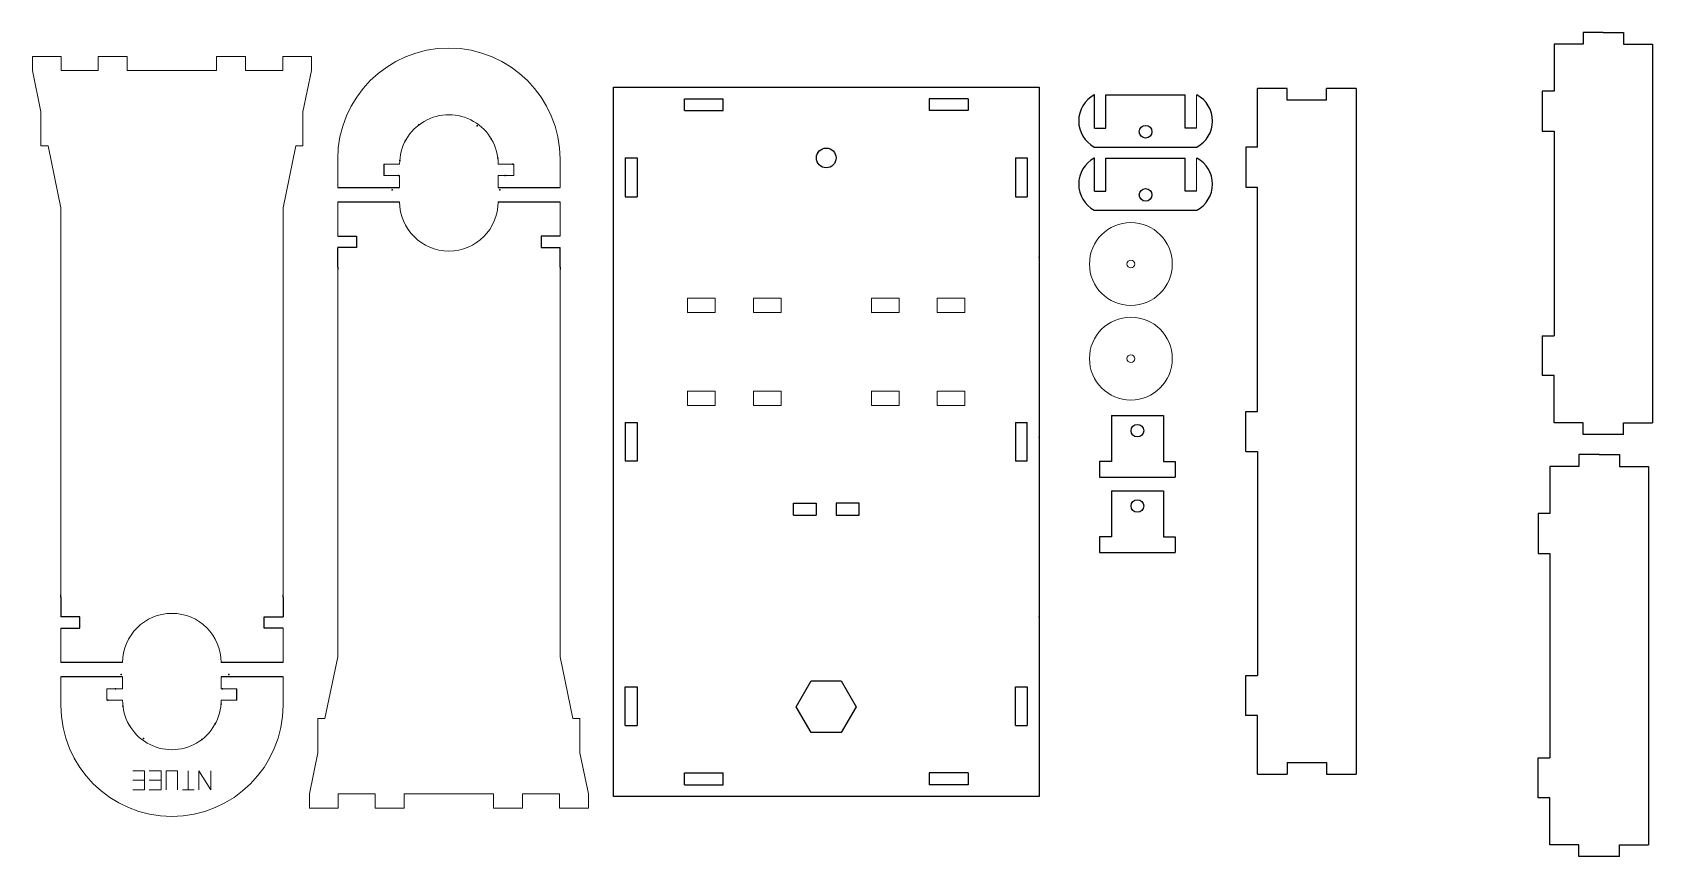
# Model space of a CAD drawing. Header units: millimetres. Extents: x 2752 to 3163, y 1492 to 1702.
import ezdxf

# ---------------------------------------------------------------- set-up
doc = ezdxf.new("R2010")
doc.units = ezdxf.units.MM

msp = doc.modelspace()

# ---------------------------------------------------------------- linework, layer by layer
for p, q in [((3145.59, 1698.54), (3138.23, 1698.54)), ((3138.23, 1698.54), (3138.23, 1686.61)), ((3150.73, 1701.54), (3145.59, 1701.54)), ((3145.59, 1701.54), (3145.59, 1698.54)), ((3150.73, 1701.54), (3155.87, 1701.54)), ((3155.87, 1701.54), (3155.87, 1698.54)), ((3155.87, 1698.54), (3163.23, 1698.54)), ((3163.23, 1698.54), (3163.23, 1602.54)), ((2899.54, 1507.69), (2899.54, 1687.69)), ((2899.54, 1687.69), (3007.54, 1687.69)), ((3007.54, 1687.69), (3007.54, 1507.69)), ((3021.65, 1685.67), (3021.56, 1685.67)), ((3021.65, 1677.27), (3021.65, 1685.67)), ((3024.51, 1677.27), (3024.51, 1685.67)), ((3024.51, 1685.67), (3044.65, 1685.67)), ((3044.65, 1677.27), (3044.65, 1685.67)), ((3047.51, 1685.67), (3047.6, 1685.67)), ((3070.49, 1687.33), (3062.99, 1687.33)), ((3062.99, 1672.4), (3062.99, 1687.33)), ((3070.49, 1684.33), (3070.49, 1687.33)), ((3080.49, 1684.33), (3080.49, 1687.33)), ((3087.99, 1687.33), (3080.49, 1687.33)), ((3087.99, 1687.33), (3087.99, 1513.33)), ((3138.23, 1686.61), (3135.23, 1686.61)), ((3135.23, 1686.61), (3135.23, 1676.47)), ((2917.54, 1681.69), (2917.54, 1684.69)), ((2917.54, 1684.69), (2927.4, 1684.69)), ((2917.54, 1681.69), (2927.4, 1681.69)), ((2927.4, 1681.69), (2927.4, 1684.69)), ((2979.68, 1684.69), (2979.68, 1681.69)), ((2989.54, 1684.69), (2979.68, 1684.69)), ((2989.54, 1681.69), (2979.68, 1681.69)), ((2989.54, 1684.69), (2989.54, 1681.69)), ((3080.49, 1684.33), (3070.49, 1684.33)), ((3021.65, 1677.27), (3024.51, 1677.27)), ((3047.51, 1677.27), (3044.65, 1677.27)), ((3135.23, 1676.47), (3138.23, 1676.47)), ((3138.23, 1676.47), (3138.23, 1624.61)), ((2902.54, 1669.69), (2905.54, 1669.69)), ((2902.54, 1669.69), (2902.54, 1659.83)), ((2905.54, 1669.69), (2905.54, 1659.83)), ((3001.54, 1669.69), (3001.54, 1659.83)), ((3001.54, 1669.69), (3004.54, 1669.69)), ((3004.54, 1669.69), (3004.54, 1659.83)), ((3021.56, 1672.47), (3047.59, 1672.47)), ((3021.65, 1669.65), (3021.56, 1669.65)), ((3021.65, 1661.25), (3021.65, 1669.65)), ((3024.51, 1661.25), (3024.51, 1669.65)), ((3024.51, 1669.65), (3044.65, 1669.65)), ((3044.65, 1661.25), (3044.65, 1669.65)), ((3047.51, 1669.65), (3047.6, 1669.65)), ((3062.99, 1672.4), (3059.99, 1672.4)), ((3059.99, 1672.4), (3059.99, 1662.26)), ((2841.29, 1668.1), (2841.29, 1665.24)), ((2829.59, 1662.17), (2845.29, 1662.17)), ((2870.29, 1662.17), (2885.99, 1662.17)), ((3021.65, 1661.25), (3024.51, 1661.25)), ((3047.51, 1661.25), (3044.65, 1661.25)), ((3059.99, 1662.26), (3062.99, 1662.26)), ((3062.99, 1605.4), (3062.99, 1662.26)), ((2829.59, 1658.57), (2845.29, 1658.57)), ((2870.29, 1658.57), (2885.99, 1658.57)), ((2902.54, 1659.83), (2905.54, 1659.83)), ((3001.54, 1659.83), (3004.54, 1659.83)), ((3021.56, 1656.45), (3047.59, 1656.45)), ((2829.59, 1649.85), (2834.39, 1649.85)), ((2834.39, 1649.85), (2834.39, 1646.99)), ((2885.99, 1649.85), (2881.19, 1649.85)), ((2881.19, 1649.85), (2881.19, 1646.99)), ((2834.39, 1646.99), (2829.59, 1646.99)), ((2829.59, 1641.99), (2829.59, 1646.99)), ((2881.19, 1646.99), (2885.99, 1646.99)), ((2885.99, 1641.99), (2885.99, 1646.99)), ((2829.59, 1641.99), (2829.59, 1641.42)), ((2885.99, 1641.99), (2885.99, 1641.42)), ((3135.23, 1624.61), (3138.23, 1624.61)), ((3135.23, 1624.61), (3135.23, 1614.47)), ((3138.23, 1614.47), (3135.23, 1614.47)), ((3138.23, 1602.54), (3138.23, 1614.47)), ((3025.91, 1604.39), (3039.09, 1604.39)), ((3025.91, 1604.39), (3025.91, 1592.69)), ((3039.09, 1604.39), (3039.09, 1592.69)), ((3059.99, 1595.26), (3059.99, 1605.4)), ((3059.99, 1605.4), (3062.99, 1605.4)), ((2902.54, 1602.62), (2905.54, 1602.62)), ((2902.54, 1602.62), (2902.54, 1592.76)), ((2905.54, 1602.62), (2905.54, 1592.76)), ((3001.54, 1602.61), (3004.54, 1602.61)), ((3001.54, 1602.61), (3001.54, 1592.75)), ((3004.54, 1592.75), (3004.54, 1602.61)), ((3145.59, 1602.54), (3138.23, 1602.54)), ((3145.59, 1599.54), (3145.59, 1602.54)), ((3155.87, 1599.54), (3145.59, 1599.54)), ((3155.87, 1599.54), (3155.87, 1602.54)), ((3155.87, 1602.54), (3163.23, 1602.54)), ((3059.99, 1595.26), (3062.99, 1595.26)), ((3062.99, 1595.26), (3062.99, 1538.4)), ((2905.54, 1592.76), (2902.54, 1592.76)), ((3004.54, 1592.75), (3001.54, 1592.75)), ((3025.91, 1592.69), (3022.91, 1592.69)), ((3022.91, 1592.69), (3022.91, 1588.69)), ((3039.09, 1592.69), (3042.09, 1592.69)), ((3042.09, 1592.69), (3042.09, 1588.69)), ((3144.52, 1591.46), (3137.16, 1591.46)), ((3137.16, 1591.46), (3137.16, 1579.53)), ((3149.66, 1594.46), (3144.52, 1594.46)), ((3144.52, 1594.46), (3144.52, 1591.46)), ((3149.66, 1594.46), (3154.8, 1594.46)), ((3154.8, 1594.46), (3154.8, 1591.46)), ((3154.8, 1591.46), (3162.16, 1591.46)), ((3162.16, 1591.46), (3162.16, 1495.46)), ((3022.91, 1588.69), (3042.09, 1588.69)), ((3025.91, 1585.28), (3039.09, 1585.28)), ((3025.91, 1585.28), (3025.91, 1573.58)), ((3039.09, 1585.28), (3039.09, 1573.58)), ((2945.2, 1579.09), (2945.2, 1582.09)), ((2945.2, 1582.09), (2951.03, 1582.09)), ((2945.2, 1579.09), (2951.03, 1579.09)), ((2951.03, 1582.09), (2951.03, 1579.09)), ((2961.88, 1582.09), (2956.05, 1582.09)), ((2956.05, 1582.09), (2956.05, 1579.09)), ((2956.05, 1579.09), (2961.88, 1579.09)), ((2961.88, 1579.09), (2961.88, 1582.09)), ((3137.16, 1579.53), (3134.16, 1579.53)), ((3134.16, 1579.53), (3134.16, 1569.39)), ((3025.91, 1573.58), (3022.91, 1573.58)), ((3022.91, 1573.58), (3022.91, 1569.58)), ((3039.09, 1573.58), (3042.09, 1573.58)), ((3042.09, 1573.58), (3042.09, 1569.58)), ((3022.91, 1569.58), (3042.09, 1569.58)), ((3134.16, 1569.39), (3137.16, 1569.39)), ((3137.16, 1569.39), (3137.16, 1517.53)), ((2759.31, 1558.25), (2759.31, 1558.83)), ((2759.31, 1558.25), (2759.31, 1553.25)), ((2815.71, 1558.25), (2815.71, 1558.83)), ((2815.71, 1558.25), (2815.71, 1553.25)), ((2764.11, 1553.25), (2759.31, 1553.25)), ((2759.31, 1550.39), (2764.11, 1550.39)), ((2764.11, 1550.39), (2764.11, 1553.25)), ((2810.91, 1550.39), (2810.91, 1553.25)), ((2810.91, 1553.25), (2815.71, 1553.25)), ((2815.71, 1550.39), (2810.91, 1550.39)), ((2775.01, 1541.67), (2759.31, 1541.67)), ((2775.01, 1538.07), (2759.31, 1538.07)), ((2815.71, 1541.67), (2800.01, 1541.67)), ((2815.71, 1538.07), (2800.01, 1538.07)), ((3059.99, 1528.26), (3059.99, 1538.4)), ((3059.99, 1538.4), (3062.99, 1538.4)), ((2804.01, 1532.14), (2804.01, 1535)), ((2902.54, 1525.69), (2902.54, 1535.55)), ((2902.54, 1535.55), (2905.54, 1535.55)), ((2905.54, 1535.55), (2905.54, 1525.69)), ((2945.94, 1530.49), (2949.74, 1537.07)), ((2949.74, 1537.07), (2957.34, 1537.07)), ((2957.34, 1537.07), (2961.14, 1530.49)), ((3001.54, 1525.69), (3001.54, 1535.55)), ((3001.54, 1535.55), (3004.54, 1535.55)), ((3004.54, 1535.55), (3004.54, 1525.69)), ((2949.74, 1523.91), (2945.94, 1530.49)), ((2961.14, 1530.49), (2957.34, 1523.91)), ((2902.54, 1525.69), (2905.54, 1525.69)), ((3001.54, 1525.69), (3004.54, 1525.69)), ((3062.99, 1528.26), (3059.99, 1528.26)), ((3062.99, 1513.33), (3062.99, 1528.26)), ((2957.34, 1523.91), (2949.74, 1523.91)), ((3134.16, 1507.39), (3134.16, 1517.53)), ((3134.16, 1517.53), (3137.16, 1517.53)), ((2917.54, 1510.69), (2917.54, 1513.69)), ((2917.54, 1513.69), (2927.4, 1513.69)), ((2927.4, 1510.69), (2927.4, 1513.69)), ((2979.68, 1513.69), (2979.68, 1510.69)), ((2989.54, 1513.69), (2979.68, 1513.69)), ((2989.54, 1513.69), (2989.54, 1510.69)), ((3062.99, 1513.33), (3070.49, 1513.33)), ((3070.49, 1516.33), (3070.49, 1513.33)), ((3070.49, 1516.33), (3080.49, 1516.33)), ((3080.49, 1516.33), (3080.49, 1513.33)), ((3080.49, 1513.33), (3087.99, 1513.33)), ((2917.54, 1510.69), (2927.4, 1510.69)), ((2989.54, 1510.69), (2979.68, 1510.69)), ((3007.54, 1507.69), (2899.54, 1507.69)), ((3137.16, 1507.39), (3134.16, 1507.39)), ((3137.16, 1495.46), (3137.16, 1507.39)), ((3144.52, 1495.46), (3137.16, 1495.46)), ((3144.52, 1492.46), (3144.52, 1495.46)), ((3154.8, 1492.46), (3144.52, 1492.46)), ((3154.8, 1492.46), (3154.8, 1495.46)), ((3154.8, 1495.46), (3162.16, 1495.46))]:
    msp.add_line(p, q)
at = {"color": 0, "lineweight": 0}
for p, q in [((3047.51, 1685.67), (3047.51, 1677.27)), ((2829.59, 1662.17), (2829.59, 1669.37)), ((2885.99, 1669.37), (2885.99, 1662.17)), ((3047.51, 1669.65), (3047.51, 1661.25)), ((2845.29, 1668.1), (2841.29, 1668.1)), ((2841.29, 1665.24), (2845.29, 1665.24)), ((2845.29, 1665.24), (2845.29, 1662.17)), ((2874.29, 1668.1), (2870.29, 1668.1)), ((2870.29, 1662.17), (2870.29, 1665.24)), ((2870.29, 1665.24), (2874.29, 1665.24)), ((2874.29, 1665.24), (2874.29, 1668.1)), ((2759.31, 1530.87), (2759.31, 1538.07)), ((2775.01, 1538.07), (2775.01, 1535)), ((2800.01, 1535), (2800.01, 1538.07)), ((2815.71, 1538.07), (2815.71, 1530.87)), ((2775.01, 1535), (2771.01, 1535)), ((2771.01, 1535), (2771.01, 1532.14)), ((2804.01, 1535), (2800.01, 1535)), ((2771.01, 1532.14), (2775.01, 1532.14)), ((2800.01, 1532.14), (2804.01, 1532.14)), ((2791.67, 1509.39), (2791.67, 1514.25)), ((2780.57, 1511.82), (2777.57, 1511.82)), ((2784.77, 1511.82), (2781.77, 1511.82)), ((2790.17, 1509.39), (2793.17, 1509.39))]:
    msp.add_line(p, q, dxfattribs=at)
for points in [[(2759.31, 1558.83), (2759.31, 1657.07), (2756.07, 1672.73), (2754.27, 1672.73), (2754.27, 1681.43), (2752.11, 1691.87), (2752.11, 1695.47), (2759.4, 1695.47), (2759.4, 1691.87), (2768.82, 1691.87), (2768.82, 1695.47), (2776.2, 1695.47), (2776.2, 1691.87), (2798.82, 1691.87), (2798.82, 1695.47), (2806.2, 1695.47), (2806.2, 1691.87), (2815.62, 1691.87), (2815.62, 1695.47), (2822.91, 1695.47), (2822.91, 1691.87), (2820.75, 1681.43), (2820.75, 1672.73), (2818.95, 1672.73), (2815.71, 1657.07), (2815.71, 1558.83)], [(2829.59, 1649.85), (2829.59, 1658.57)], [(2885.99, 1658.57), (2885.99, 1649.85)], [(2885.99, 1641.42), (2885.99, 1543.17), (2889.23, 1527.51), (2891.03, 1527.51), (2891.03, 1518.81), (2893.19, 1508.37), (2893.19, 1504.77), (2885.9, 1504.77), (2885.9, 1508.37), (2876.48, 1508.37), (2876.48, 1504.77), (2869.1, 1504.77), (2869.1, 1508.37), (2846.48, 1508.37), (2846.48, 1504.77), (2839.1, 1504.77), (2839.1, 1508.37), (2829.68, 1508.37), (2829.68, 1504.77), (2822.39, 1504.77), (2822.39, 1508.37), (2824.55, 1518.81), (2824.55, 1527.51), (2826.35, 1527.51), (2829.59, 1543.17), (2829.59, 1641.42)], [(2759.31, 1541.67), (2759.31, 1550.39)], [(2815.71, 1550.39), (2815.71, 1541.67)], [(2777.57, 1509.39), (2780.57, 1509.39), (2780.57, 1514.25), (2777.57, 1514.25)], [(2781.77, 1509.39), (2784.77, 1509.39), (2784.77, 1514.25), (2781.77, 1514.25)], [(2788.97, 1509.39), (2788.97, 1514.25), (2786.06, 1514.25), (2786.06, 1509.39)], [(2797.37, 1514.25), (2797.37, 1509.39), (2794.37, 1514.25), (2794.37, 1509.39)]]:
    msp.add_lwpolyline(points, dxfattribs=at)
for points in [[(2918.35, 1634.09), (2925.38, 1634.09), (2925.38, 1630.49), (2918.35, 1630.49)], [(2935.05, 1634.09), (2942.08, 1634.09), (2942.08, 1630.49), (2935.05, 1630.49)], [(2964.99, 1634.09), (2972.03, 1634.09), (2972.03, 1630.49), (2964.99, 1630.49)], [(2981.7, 1634.09), (2988.73, 1634.09), (2988.73, 1630.49), (2981.7, 1630.49)], [(2918.35, 1610.49), (2925.38, 1610.49), (2925.38, 1606.89), (2918.35, 1606.89)], [(2935.05, 1610.49), (2942.08, 1610.49), (2942.08, 1606.89), (2935.05, 1606.89)], [(2964.99, 1610.49), (2972.03, 1610.49), (2972.03, 1606.89), (2964.99, 1606.89)], [(2981.7, 1610.49), (2988.73, 1610.49), (2988.73, 1606.89), (2981.7, 1606.89)]]:
    msp.add_lwpolyline(points, close=True, dxfattribs=at)
for centre, radius in [((3034.58, 1676.35), 1.6), ((2953.54, 1669.69), 2.5), ((3034.58, 1660.33), 1.6), ((3032.5, 1600.51), 1.6), ((3032.5, 1581.4), 1.6)]:
    msp.add_circle(centre, radius)
for centre, radius in [((3030.85, 1642.79), 10.51), ((3030.85, 1642.79), 0.988), ((3030.85, 1618.79), 10.51), ((3030.85, 1618.79), 0.988)]:
    msp.add_circle(centre, radius, dxfattribs=at)
for centre, radius, start, end in [((2857.79, 1669.37), 28.2, 0, 180), ((2857.79, 1668.17), 12.5, 359.6562, 180.3438), ((2857.79, 1658.57), 12.5, 180, 0), ((2787.51, 1541.67), 12.5, 0, 180), ((2787.51, 1530.87), 28.2, 180, 0), ((2787.51, 1532.07), 12.5, 179.6562, 0.3438)]:
    msp.add_arc(centre, radius, start, end, dxfattribs=at)
for centre, start, end in [((3025.08, 1679.07), 118.0454, 241.9546), ((3044.08, 1679.07), 298.0049, 61.9546), ((3025.08, 1663.05), 118.0454, 241.9546), ((3044.08, 1663.05), 298.0049, 61.9546)]:
    msp.add_arc(centre, 7.48, start, end)
for p in [(2850.19, 1678.1), (2864.98, 1677.8), (2846.79, 1674.11), (2868.53, 1674.56), (2870.21, 1669.6), (2844.98, 1665.24), (2845.32, 1669.08), (2872.1, 1665.24), (2874.06, 1668.1), (2843.39, 1661.57), (2870.69, 1661.57), (3007.54, 1644.49), (3007.54, 1598.89), (3007.54, 1553.29), (2774.61, 1538.67), (2801.92, 1538.67), (2773.2, 1535), (2800.32, 1535), (2771.24, 1532.14), (2775.09, 1530.65), (2799.98, 1531.16), (2776.77, 1525.68), (2798.51, 1526.13), (2780.33, 1522.44), (2795.11, 1522.15)]:
    msp.add_point(p)

doc.saveas('drawing.dxf')
